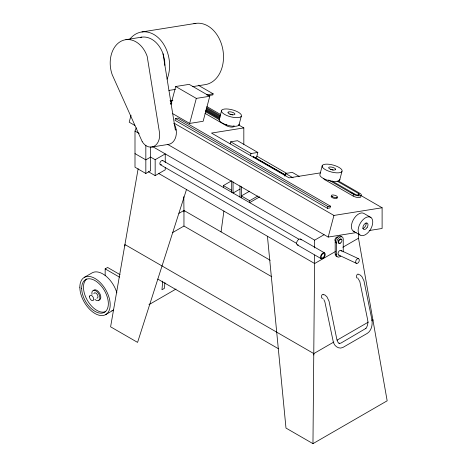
<?xml version="1.0" encoding="UTF-8"?>
<svg xmlns="http://www.w3.org/2000/svg" width="467" height="467" viewBox="0 0 467 467"><rect width="100%" height="100%" fill="white"/><g stroke="black" fill="none" stroke-linecap="round" stroke-linejoin="round"><path stroke-width="0.7" d="M267.433 236.261L285.985 428.07L312.966 443.65L314.653 255.029M162.72 281.134L161.973 289.738L164.425 288.326L164.921 282.588M221.054 231.883L223.915 211.002M138.144 168.704L110.597 326.812L137.578 342.393L186.485 189.526M131.046 115.203L129.196 122.179L134.881 125.46M170.922 104.59L175.72 86.506L189.182 84.364L209.771 96.249L203.127 121.286L189.666 123.434L172.819 113.709M175.452 118.507L174.979 120.282L327.49 208.335L329.988 207.938L330.461 206.163L177.95 118.11L175.452 118.507L327.962 206.56L330.461 206.163M189.666 123.434L196.309 98.397L209.771 96.249M198.189 85.192L213.133 93.82L212.847 94.9L207.815 95.706M221.656 110.247L219.362 118.898A10.338 3.584 14.9 0 0 228.316 125.436A10.338 3.584 14.9 0 0 239.192 124.105M233.844 125.629A4.769 1.652 14.9 0 1 231.848 127.106A4.769 1.652 14.9 0 1 226.244 125.6L226.542 124.479M230.155 143.795L230.686 141.799L237.522 140.707L257.842 152.44L256.255 158.436M238.97 125.016L241.264 116.365A10.338 3.584 14.9 0 0 228.416 109.085A10.338 3.584 14.9 0 0 224.703 114.468A10.338 3.584 14.9 0 0 241.264 116.365M250.475 155.529L251.007 153.526L257.842 152.44M284.835 176.135L285.541 173.467L292.313 172.387L299.254 176.398M322.329 165.441L320.035 174.092A10.338 3.584 14.9 0 0 328.99 180.63A10.338 3.584 14.9 0 0 339.865 179.299M327.49 208.335L327.962 206.56M339.643 180.209L341.937 171.558A10.338 3.584 14.9 0 0 329.089 164.279A10.338 3.584 14.9 0 0 325.376 169.661A10.338 3.584 14.9 0 0 341.937 171.558M167.729 144.426L328.19 237.067L333.934 215.445L382.111 207.762L382.111 228.474L369.169 230.535M360.717 196.076A4.769 1.652 14.9 0 1 358.72 197.553A4.769 1.652 14.9 0 1 353.116 196.047L353.56 194.365L328.657 179.988M358.09 195.218L358.545 193.501L337.069 181.103M150.643 146.918L150.643 170.694L145.832 173.473L134.998 167.215L134.998 131.081L136.265 127.806M134.998 153.614L145.832 159.872L150.643 157.093L155.167 159.708L165.236 153.894L165.236 162.586M148.348 171.704L155.167 175.639L165.236 169.83L165.236 167.653M223.389 187.465L223.389 185.568L231.568 180.846M178.931 213.361L183.957 210.459L270.2 260.253M84.276 277.398L92.116 272.874A21.464 12.393 60 0 1 116.873 292.85M239.985 189.059L233.062 193.052L233.062 181.861M105.163 275.419L105.163 268.875L107.608 267.463L120.089 274.666M172.65 232.566L183.957 226.04L271.759 276.733M249.536 191.219L241.357 195.942L249.652 200.728L257.831 196.006M259.716 196.817L249.652 202.625L249.652 200.728M105.74 314.577L113.58 310.047A21.464 12.393 60 0 1 111.771 310.788M148.955 304.665L175.995 289.055M152.213 146.369L314.653 240.155L324.045 234.732M335.324 251.59L314.653 263.522L158.78 173.531M342.842 247.247L358.498 238.211L358.498 233.961M124.928 245.957L124.928 244.539L313.806 353.589L333.905 341.984M337.04 340.174L368.44 322.049M371.58 320.234L372.835 319.51L372.835 320.928M312.966 443.65L387.166 400.809L358.498 238.211M357.996 278.157C354.757 278.898 357.191 271.584 359.024 274.835M323.018 298.349C320.415 299.02 321.284 293.299 323.602 294.315M141.945 31.949L195.86 23.35M125.892 39.672L141.752 37.144M168.914 90.429L175.388 89.395M192.637 86.646L204.861 84.696A31.003 22.924 80.9 0 0 222.858 49.595A31.003 22.924 80.9 0 0 193.898 23.735M170.006 100.697L172.878 100.236M206.665 94.854L213.133 93.82M170.437 101.666L171.874 101.432M170.42 103.312L171.844 103.084M176.193 129.861L175.341 130.001L163.03 53.763A26.094 19.293 80.9 0 0 140.339 37.407M243.821 144.35L243.821 127.923L211.504 133.077L289.079 177.863L320.677 172.825M151.641 147.064L168.348 144.402A13.35 9.871 80.9 0 0 173.911 123.44M328.19 237.067L356.228 232.601M229.834 114.193L230.733 114.351A3.578 1.238 14.9 0 1 232.478 114.905M341.021 250.516L358.638 258.753A2.551 1.605 -64.9 0 1 358.119 262.851A2.551 1.605 -64.9 0 1 355.702 261.467A2.551 1.605 -64.9 0 1 358.638 258.753M338.715 255.058L356.333 263.295M175.72 86.506L196.309 98.397M338.114 180.77L359.905 193.35A4.769 1.652 14.9 0 1 360.104 195.807A4.769 1.652 14.9 0 1 353.56 194.365M206.893 106.604L220.663 114.555M238.818 125.033L243.821 127.923M360.828 195.475L382.111 207.762M206.793 107.76L220.494 115.67M206.274 108.397L220.167 116.417M332.002 180.98L355.422 194.447A2.843 0.987 14.9 0 0 358.744 195.019A2.843 0.987 14.9 0 0 359.082 193.869L358.545 193.501M350.962 192.416L352.206 193.134M353.443 193.852L354.687 194.57M206.356 109.447L220.097 117.38M205.784 110.049L219.437 117.935M205.626 110.825L219.519 118.846M324.635 179.602L353.116 196.047M205.433 111.648L219.753 119.914M205.007 113.341L226.244 125.6M370.967 217.523A10.338 5.972 -60 0 0 358.533 227.487A10.338 5.972 -60 0 0 366.84 233.728A10.338 5.972 -60 0 0 370.967 217.523L364.219 213.629A10.338 5.972 -60 0 0 353.227 219.916A10.338 5.972 -60 0 0 354.616 231.708M256.926 156.2L286.58 173.315M230.686 141.799L251.007 153.526M285.541 173.467L293.118 177.839M285.489 174.979L253.12 156.544L285.775 175.394M174.103 123.165L333.934 215.445M353.186 231.077L359.929 234.971M341.488 236.699A4.769 2.755 -60 0 0 337.694 237.073A4.769 2.755 -60 0 0 335.195 242.28L336.491 243.027L336.491 254.737A4.769 2.755 -60 0 0 340.741 256.044M134.998 131.081L139.213 133.515M223.389 185.568L231.685 190.355M335.195 242.28L335.195 253.984L336.491 254.737M300.614 239.092L324.542 252.904A3.339 1.926 -60 0 1 323.479 258.076A3.339 1.926 -60 0 1 320.59 256.406A3.339 1.926 -60 0 1 324.542 252.904M162.703 160.572L298.874 239.192M160.321 164.705L296.487 243.319M297.275 244.877L321.203 258.689M157.776 279.079L278.431 348.744M105.163 268.875L119.511 277.164M359.608 274.561L361.89 276.581L363.986 280.912L371.884 319.504C372.724 324.372 371.744 330.362 367.377 333.315L343.041 347.366C339.293 349.526 334.874 346.549 333.578 342.866M324.629 294.753L326.912 296.779L329.007 301.104L336.865 339.497L338.02 342.387L339.707 343.607L338.873 343.379L340.822 343.152L365.97 328.359L365.76 328.564C367.762 326.153 368.194 322.802 367.652 319.796L359.835 281.595L358.265 278.828M323.812 299.575L324.857 301.793L333.432 342.568M323.864 294.613L324.051 295.027M366.011 222.946L366.11 223.238A3.578 2.066 -60 0 1 365.252 226.483L364.692 227.219A3.578 2.066 -60 0 1 362.76 228.433M163.03 53.763L164.658 60.354L164.904 65.374M183.794 196.63L183.969 211.919M314.653 240.155L314.653 247.942M313.806 353.589L313.806 355.002M241.357 186.666L241.357 197.839M239.974 185.854L239.974 197.045M231.685 181.079L231.685 192.252M183.957 210.459L183.957 226.04M155.167 159.708L155.167 175.639M145.832 145.33L145.832 173.473M336.777 197.237A3.141 1.086 14.9 0 1 334.681 198.446A3.141 1.086 14.9 0 1 331.22 196.28M335.382 241.246A2.388 1.378 -60 0 1 335.382 238.491A2.388 1.378 -60 0 1 337.769 237.119M336.882 256.383A4.769 2.755 -60 0 1 335.195 253.984M343.122 251.917A4.769 2.755 -60 0 0 343.239 250.843L343.239 239.133A4.769 2.755 -60 0 0 339.865 237.189A4.769 2.755 -60 0 0 336.491 243.027M339.865 243.027A2.388 1.378 -60 0 1 338.184 242.221A2.388 1.378 -60 0 1 339.573 239.332A2.388 1.378 -60 0 1 341.494 239.635M340.169 250.423A2.551 1.605 -64.9 0 1 341.564 251.223M339.112 255.186A2.551 1.605 -64.9 0 1 338.079 253.231A2.551 1.605 -64.9 0 1 339.696 250.616M298.331 244.971A3.339 1.926 -60 0 1 297.275 241.019A3.339 1.926 -60 0 1 301.221 239.962M161.512 164.588A2.388 1.378 -60 0 1 160.053 162.51A2.388 1.378 -60 0 1 162.971 160.823M325.009 179.818A4.769 1.652 14.9 0 1 323.555 178.295M330.508 169.387A3.578 1.238 14.9 0 1 333.152 170.099M129.873 39.088A31.003 22.924 80.9 0 1 159.942 39.386A31.003 22.924 80.9 0 1 167.081 79.151M91.987 294.438A5.697 3.292 60 0 1 95.531 290.643A5.697 3.292 60 0 1 99.897 298.209A5.697 3.292 60 0 1 94.836 299.376M105.606 311.6A18.861 10.887 60 0 1 87.382 300.392A18.861 10.887 60 0 1 86.786 279.003M93.861 293.69A2.954 1.705 60 0 1 97.154 294.303A2.954 1.705 60 0 1 96.926 298.18M93.318 290.602A5.697 3.292 60 0 1 99.658 293.299A5.697 3.292 60 0 1 98.823 300.141M228.083 112.232L227.989 112.541A3.578 1.238 14.9 0 0 231.568 114.608A3.578 1.238 14.9 0 0 234.93 114.071A3.578 1.238 14.9 0 0 231.352 112.004L230.459 111.852A3.578 1.238 14.9 0 0 228.083 112.232M335.604 169.264L335.516 169.574A3.578 1.238 14.9 0 1 333.134 169.953L332.241 169.801A3.578 1.238 14.9 0 1 328.663 167.735A3.578 1.238 14.9 0 1 332.025 167.198A3.578 1.238 14.9 0 1 335.604 169.264M367.08 227.54L366.519 228.27A3.578 2.066 -60 0 1 363.157 228.807A3.578 2.066 -60 0 1 364.377 224.218A3.578 2.066 -60 0 1 367.739 223.681L367.938 224.294A3.578 2.066 -60 0 1 367.08 227.54M142.201 141.618L112.197 74.685A26.094 19.293 80.9 0 1 121.076 41.224A26.094 19.293 80.9 0 1 147.169 56.291L159.48 132.529A13.35 9.871 80.9 0 1 154.104 146.27A13.35 9.871 80.9 0 1 142.201 141.618M332.346 196.636A3.141 1.086 14.9 0 0 337.402 197.243A3.141 1.086 14.9 0 0 333.555 195.025A3.141 1.086 14.9 0 0 332.346 196.636M340.717 242.951A2.388 1.378 -60 0 0 341.476 239.256A2.388 1.378 -60 0 0 338.657 241.76A2.388 1.378 -60 0 0 340.717 242.951M323.304 257.428A2.388 1.378 -60 0 0 324.063 253.733A2.388 1.378 -60 0 0 321.238 256.237A2.388 1.378 -60 0 0 323.304 257.428M79.834 287.223A21.464 12.393 60 0 0 102.6 315.546A21.464 12.393 60 0 0 102.6 285.191A21.464 12.393 60 0 0 79.834 287.223M81.672 288.285A18.861 10.887 60 0 0 101.678 313.17A18.861 10.887 60 0 0 101.678 286.499A18.861 10.887 60 0 0 81.672 288.285M89.512 296.743A2.954 1.705 60 0 0 92.647 300.649A2.954 1.705 60 0 0 92.647 296.463A2.954 1.705 60 0 0 89.512 296.743"/></g></svg>
